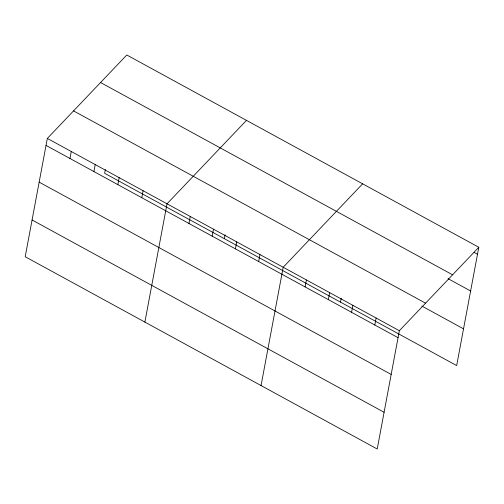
<?xml version="1.0" encoding="UTF-8"?>
<svg xmlns="http://www.w3.org/2000/svg" width="504" height="504" viewBox="0 0 504 504"><rect width="100%" height="100%" fill="white"/><g stroke="black" fill="none" stroke-linecap="round" stroke-linejoin="round"><path stroke-width="0.76" d="M47.338 138.424L25.2 256.719L377.219 449.007L399.357 330.712L478.8 247.281L126.781 54.993L47.338 138.424L399.357 330.712M69.968 158.477L71.278 151.502M93.908 171.555L95.212 164.575M105.361 169.457L104.643 173.288L456.662 365.576L478.8 247.281M117.842 184.628L119.152 177.654M141.781 197.707L143.086 190.726M144.887 322.1L167.026 203.805L246.469 120.368M188.95 223.474L190.26 216.493M212.184 236.162L213.488 229.188M224.33 238.663L225.049 234.839M235.418 248.856L236.722 241.876M258.653 261.544L259.957 254.57M261.053 385.554L283.191 267.259L362.634 183.828M305.115 286.927L306.426 279.953M328.35 299.615L329.654 292.641M340.496 302.117L341.214 298.292M351.584 312.31L352.888 305.329M374.819 324.998L376.123 318.024M474.075 252.391L477.496 254.255M100.567 82.524L452.586 274.812M448.069 278.674L470.623 290.991M73.552 110.893L425.571 303.181M421.854 306.073L463.535 328.841M46.034 145.404L398.047 337.693M39.161 182.139L391.173 374.428M32.073 219.983L384.092 412.272"/></g></svg>
